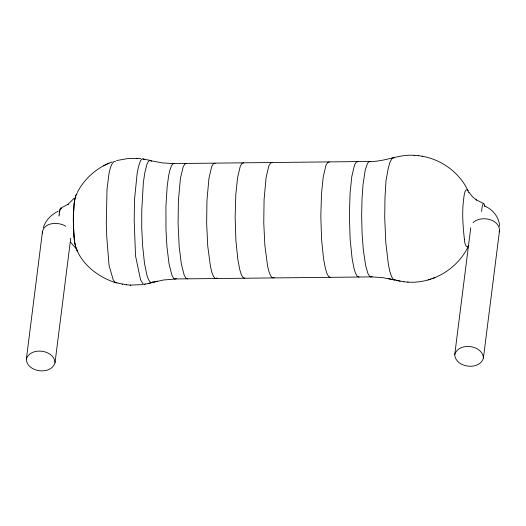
<?xml version="1.0" encoding="UTF-8"?>
<svg xmlns="http://www.w3.org/2000/svg" width="526" height="526" viewBox="0 0 526 526"><rect width="100%" height="100%" fill="white"/><g stroke="black" fill="none" stroke-linecap="round" stroke-linejoin="round"><path stroke-width="0.79" d="M65.717 226.2C58.59 221.834 44.914 221.913 42.468 231.585L26.326 359.37C27.168 372.533 51.436 375.452 55.026 362.618L70.754 238.087M42.468 231.585L42.54 233.366M55.026 362.618C54.185 349.448 29.91 346.535 26.326 359.37M470.763 227.758L454.72 354.728C455.569 367.891 479.837 370.81 483.42 357.976L499.568 230.191C498.576 218.481 480.843 215.476 473.058 222.537M483.42 357.976C482.579 344.806 458.31 341.893 454.72 354.728M73.344 214.503L73.384 225.167L74.127 236.536M74.107 204.147L73.292 219.454L73.896 234.859M73.423 213.806L74.146 203.812M59.017 216.087L59.109 214.871M481.704 211.511C481.494 209.644 483.092 198.598 484.88 206.409M59.109 214.884C59.635 213.286 59.017 208.02 61.312 208.395M74.133 203.878L74.304 202.464M74.153 203.7L74.245 202.905M59.326 212.774L60.549 208.243L68.262 204.206L67.979 204.384L73.995 198.387M74.297 202.497L74.39 201.879M74.383 201.925L74.501 201.129M74.462 201.366L74.561 200.768M74.521 201.004L74.672 200.064M74.574 200.656L75.724 195.652L77.039 193.647L75.783 195.494L74.692 199.972M499.568 230.191L499.115 232.012M43.296 227.745C45.486 220.322 51.364 214.457 58.268 211.196M468.811 245.333C466.121 250.054 464.234 241.526 464.412 239.369M468.416 246.089C457.791 268.832 432.747 283.922 407.624 282.1M77.23 192.582C84.416 178.452 97.172 167.38 112.045 161.975M153.132 281.699L151.633 282.659L150.009 281.949L148.516 279.681L147.01 275.624L144.518 263.526L142.638 245.872L141.744 228.251L141.764 210.354L143.348 182.732L144.788 172.87L146.964 164.25L148.253 161.673L149.581 160.502L162.304 162.909L174.33 163.639M145.196 283.816L144.157 284.408L143.171 284.014L140.587 279.944L135.537 255.919L134.196 220.854L134.498 199.65L137.154 173.455L138.575 166.387L140.343 161.153L141.474 159.385L142.73 158.859L150.554 160.489L151.652 161.304M176.295 278.445L175.408 279.017L163.402 280.003L144.242 284.402M217.113 278.004L215.338 278.524L213.576 276.617L211.932 272.547L210.492 266.787L207.744 246.096L206.646 223.386L206.961 200.255L208.973 178.163L211.689 166.63L213.372 163.718L215.147 163.191M274.23 277.386L272.455 277.906L270.693 275.999L269.056 271.929L267.609 266.169L264.861 245.478L263.763 222.761L264.078 199.637L266.097 177.545L268.812 166.012L270.489 163.093L272.264 162.573M372.171 276.321L371.29 276.893L174.514 278.964L173.626 278.307L171.917 275.269L169.043 263.894L166.926 246.543L165.973 229.77L165.927 206.199L167.189 186.263L168.734 175.178L170.102 169.339L171.693 165.328L173.435 163.586L369.311 161.462C384.769 162.047 399.07 153.842 414.567 155.374M395.348 279.852L394.415 280.049L393.428 279.543L391.541 276.604L389.845 271.416L388.313 264.013L385.828 242.769L384.71 217.698L384.986 197.487L386.031 180.457L388.188 168.616L389.878 162.416L392.087 158.365L393.238 157.78L394.211 158.05M103.471 165.815L106.002 164.612M106.633 164.303L108.961 163.191M116.91 282.686L115.036 282.317L113.189 279.74L109.046 265.413L106.745 236.463L106.291 224.023L106.995 189.498L108.967 173.863L110.144 168.59L111.795 164.283L113.833 161.535L115.588 161.219M431.997 278.609L434.91 277.629M428.164 279.911L430.702 279.063M152.06 282.554L157.478 281.134M116.562 160.568L128.574 158.425L137.102 158.379M148.227 283.534L150.397 282.981M142.717 284.632L130.159 285.105M370.205 161.515L369.311 161.462L367.575 163.205L365.268 169.937L363.065 184.139L362.019 198.572L361.645 215.726L362.085 233.478L363.262 249.39L365.55 265.104L367.792 273.145L369.508 276.183L370.396 276.847L382.422 277.57L394.007 279.924M357.943 161.646L356.168 162.166L354.491 165.085L351.776 176.618L350.046 193.515L349.389 215.864L350.145 239.225L352.072 258.227L353.985 268.293L355.537 273.277L357.246 276.314L359.028 277.024M329.388 161.955L327.613 162.475L325.929 165.394L323.214 176.927L321.485 193.824L320.827 216.173L321.59 239.534L323.516 258.536L325.423 268.602L326.975 273.592L328.684 276.623L330.473 277.334M243.709 162.882L241.934 163.402L240.25 166.321L237.535 177.854L235.806 194.751L235.148 217.1L235.911 240.461L237.831 259.463L239.744 269.536L241.296 274.519L243.005 277.557L244.787 278.261M186.585 163.501L184.81 164.027L183.133 166.939L180.411 178.472L178.399 200.564L178.084 223.695L179.182 246.405L181.299 263.763L184.172 275.137L185.888 278.175L187.67 278.879M60.773 208.099L61.22 208.276M414.021 155.334L418.275 155.676M136.556 158.339L140.81 158.688M403.915 281.798L408.169 282.14M126.45 284.803L130.704 285.151M418.177 155.67C439.881 157.958 460.513 172.423 468.857 192.759M404.007 281.805L388.366 278.57M115.602 282.659L126.542 284.809M422.069 156.229L422.437 156.294M400.122 281.239L396.288 280.424M122.288 284.191L122.657 284.25M143.111 158.918L144.394 159.687M115.963 282.784C95.614 276.518 74.449 259.055 74.021 236.227M77.598 251.014L76.704 249.988M483.683 203.536L476.122 199.808L476.405 200.011L472.105 196.316L469.093 192.431M484.551 206.008C492.77 209.335 499.266 217.304 499.634 226.325M77.598 250.948L76.171 248.785L74.962 243.696M70.563 242.203L75.632 248.048M468.153 190.767C465.004 186.776 464.004 196.047 463.761 198.263C461.841 211.84 462.893 225.693 464.392 239.264M74.922 243.485L74.041 236.45M74.087 236.161L73.982 234.99"/></g></svg>
